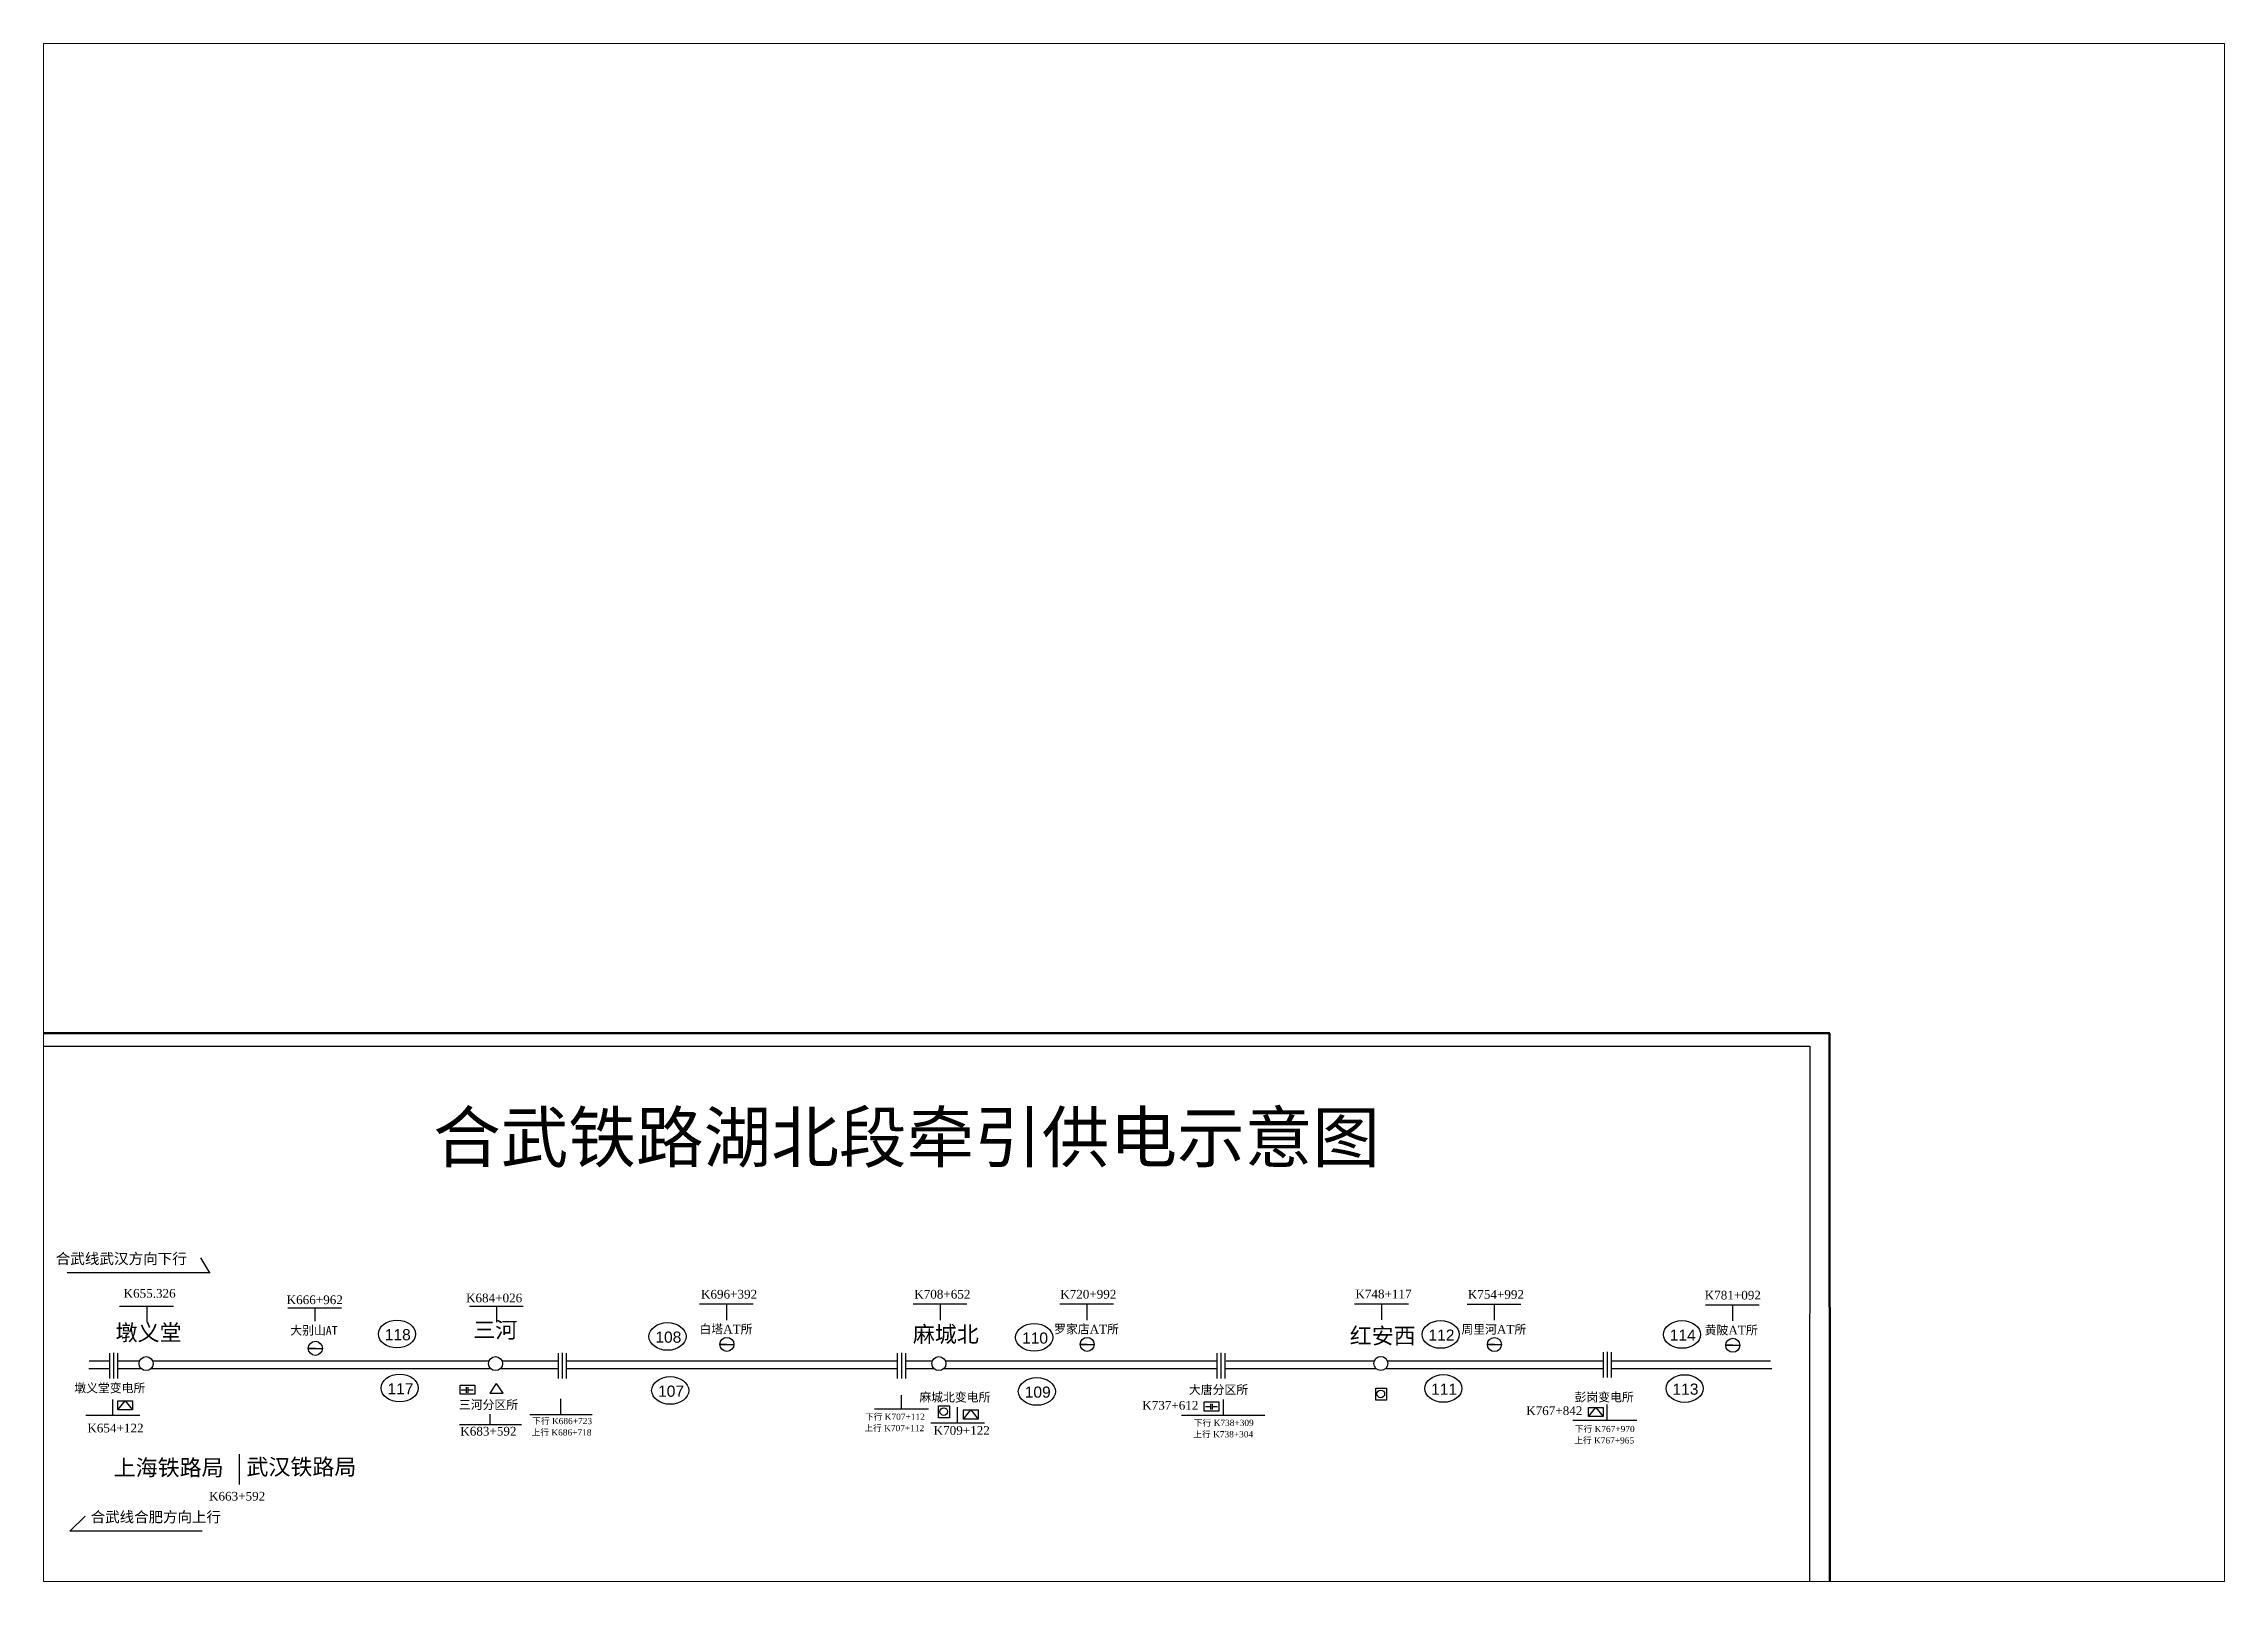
# Paper-space layout 'Layout2' of a CAD drawing. Header units: millimetres. Extents: x 0.16 to 9.1, y 0.11 to 6.42.
# The model-space entities are those that its viewports show. They can reach past a viewport. Long polylines and large blocks are cut down to what shows.
import ezdxf

# ---------------------------------------------------------------- set-up
doc = ezdxf.new("R2010")
doc.units = ezdxf.units.MM
doc.header["$MEASUREMENT"] = 0
doc.layers.add('上站2', color=140, linetype='Continuous', lineweight=40)
doc.layers.add('站线', color=7, linetype='Continuous', lineweight=30)
doc.styles.get("Standard").update_dxf_attribs({"font": 'SimSun.ttf', "height": 6})
doc.styles.add('style1', font='TIMES.TTF', dxfattribs={"height": 1.5})
doc.styles.add('style12', font='SimSun.ttf', dxfattribs={"height": 25.5})
doc.styles.add('隶书', font='SimSun.ttf', dxfattribs={"height": 6.5})

msp = doc.modelspace()

# ---------------------------------------------------------------- linework, layer by layer
for p, q in [((88.74, 252.6), (91.7, 256.27)), ((91.7, 256.27), (94.67, 252.6)), ((241.31, 263.16), (238.77, 259.35)), ((238.77, 259.35), (244.13, 259.35)), ((244.13, 259.35), (241.45, 263.16)), ((429.74, 248.89), (432.71, 252.55)), ((432.71, 252.55), (435.67, 248.89))]:
    msp.add_line(p, q)
at = {"lineweight": -3}
for p, q in [((681.84, 249.88), (684.8, 253.55)), ((684.8, 253.55), (687.76, 249.88))]:
    msp.add_line(p, q, dxfattribs=at)
for points in [[(88.74, 256.27), (94.67, 256.27), (94.67, 252.6), (88.74, 252.6)], [(596.04, 261.37), (600.45, 261.37), (600.45, 256.55), (596.04, 256.55)], [(419.77, 254.22), (424.18, 254.22), (424.18, 249.4), (419.77, 249.4)], [(429.74, 252.55), (435.67, 252.55), (435.67, 248.89), (429.74, 248.89)]]:
    msp.add_lwpolyline(points, close=True)
for points in [[(226.77, 262.53), (232.7, 262.53), (232.7, 258.86), (226.77, 258.86)], [(526.87, 255.77), (532.8, 255.77), (532.8, 252.11), (526.87, 252.11)], [(681.84, 253.55), (687.76, 253.55), (687.76, 249.88), (681.84, 249.88)]]:
    msp.add_lwpolyline(points, close=True, dxfattribs=at)
for centre in [(598.11, 259.03), (421.83, 251.88)]:
    msp.add_circle(centre, 1.55)
at = {"layer": '站线', "color": 5, "lineweight": 100}
for p, q in [((35.52, 404.53), (779.24, 404.53)), ((779.1, 404.53), (779.17, -41.26))]:
    msp.add_line(p, q, dxfattribs=at)
at = {"layer": '站线', "color": 5}
for p, q in [((42.2, 399.27), (771.15, 399.27)), ((771.12, 399.27), (771.01, -33.94)), ((269.55, 272.31), (403.11, 272.31)), ((535.78, 272.4), (595.49, 272.4)), ((600.73, 272.4), (687.8, 272.4))]:
    msp.add_line(p, q, dxfattribs=at)
at = {"layer": '站线', "color": 7, "lineweight": -3}
for p, q in [((125.97, 307.88), (68.25, 307.88)), ((125.83, 307.88), (122.19, 313.95)), ((89.45, 294.41), (111.16, 294.41)), ((100.37, 294.44), (100.37, 287.93)), ((157.26, 293.71), (178.97, 293.71)), ((168.18, 293.74), (168.18, 288.34)), ((230.58, 294.41), (252.28, 294.41)), ((241.49, 294.44), (241.49, 287.93)), ((323.31, 295.3), (345.02, 295.3)), ((334.23, 295.33), (334.23, 288.81)), ((409.47, 295.3), (431.18, 295.3)), ((420.38, 295.33), (420.38, 288.81)), ((468.6, 295.3), (490.31, 295.3)), ((479.52, 295.33), (479.52, 288.81)), ((587.51, 295.39), (609.21, 295.39)), ((598.42, 295.42), (598.42, 288.9)), ((632.88, 295.21), (654.59, 295.21)), ((643.79, 295.24), (643.79, 288.72)), ((728.99, 294.91), (750.69, 294.91)), ((739.9, 294.94), (739.9, 288.43)), ((168.4, 277.4), (165.57, 277.4)), ((165.57, 277.4), (171.23, 277.4)), ((331.54, 279), (337.21, 279)), ((334.38, 279), (331.54, 279)), ((479.67, 279), (476.84, 279)), ((476.84, 279), (482.5, 279)), ((641.11, 278.91), (646.77, 278.91)), ((643.94, 278.91), (641.11, 278.91)), ((740.05, 278.62), (737.22, 278.62)), ((737.22, 278.62), (742.88, 278.62)), ((86.66, 250.29), (86.66, 256.8)), ((227.27, 260.66), (229.06, 260.66)), ((229.25, 261.8), (229.25, 259.52)), ((229.92, 261.8), (229.92, 259.43)), ((230.11, 260.66), (232.09, 260.66)), ((267.42, 250.55), (267.42, 257.07)), ((404.75, 252.87), (404.75, 258.56)), ((534.72, 250.26), (534.72, 256.77)), ((97.58, 250.31), (75.87, 250.31)), ((226.47, 246.68), (251.55, 246.68)), ((238.85, 246.68), (238.85, 250.84)), ((279.98, 250.58), (254.91, 250.58)), ((415.67, 252.9), (393.96, 252.9)), ((438.29, 247.24), (416.58, 247.24)), ((427.37, 247.22), (427.37, 253.73)), ((551.35, 250.29), (517.72, 250.29)), ((527.37, 253.91), (529.16, 253.91)), ((529.42, 255.04), (529.42, 252.77)), ((530.08, 255.04), (530.08, 252.68)), ((530.27, 253.91), (532.26, 253.91)), ((701.37, 248.24), (675.58, 248.24)), ((689.46, 248.21), (689.46, 254.73)), ((137.63, 234.74), (137.63, 222.42)), ((69.41, 203.65), (75.5, 209.73)), ((122.76, 203.65), (69.41, 203.65))]:
    msp.add_line(p, q, dxfattribs=at)
at = {"layer": '站线', "color": 7}
for p, q in [((85.42, 275.44), (85.42, 265.17)), ((87.06, 275.54), (87.06, 265.17)), ((88.66, 275.44), (88.66, 265.17)), ((266.3, 275.44), (266.3, 265.17)), ((267.94, 275.54), (267.94, 265.17)), ((269.55, 275.44), (269.55, 265.17)), ((403.11, 275.44), (403.11, 265.17)), ((404.76, 275.54), (404.76, 265.17)), ((406.36, 275.44), (406.36, 265.17)), ((531.97, 275.44), (531.97, 265.17)), ((533.61, 275.54), (533.61, 265.17)), ((535.22, 275.44), (535.22, 265.17)), ((687.8, 275.85), (687.8, 265.58)), ((689.44, 275.95), (689.44, 265.58)), ((691.04, 275.85), (691.04, 265.58))]:
    msp.add_line(p, q, dxfattribs=at)
at = {"layer": '站线'}
for p, q in [((76.99, 269.28), (85.42, 269.28)), ((77.18, 272.32), (85.42, 272.32))]:
    msp.add_line(p, q, dxfattribs=at)
at = {"layer": '站线', "color": 1}
for p, q in [((88.66, 272.32), (97.54, 272.32)), ((102.77, 272.32), (198.68, 272.31)), ((198.68, 272.31), (238.46, 272.31)), ((243.69, 272.31), (266.3, 272.31)), ((243.7, 272.31), (266.27, 272.31)), ((243.7, 272.31), (266.27, 272.31)), ((394.27, 272.31), (403.11, 272.31)), ((406.37, 272.31), (417.27, 272.31)), ((422.5, 272.31), (531.97, 272.31)), ((691.04, 272.4), (755.32, 272.4))]:
    msp.add_line(p, q, dxfattribs=at)
at = {"layer": '站线', "color": 3}
for p, q in [((88.66, 269.28), (98.1, 269.28)), ((102.21, 269.28), (239.02, 269.29)), ((243.14, 269.29), (266.3, 269.29)), ((243.14, 269.29), (266.27, 269.29)), ((406.36, 269.29), (417.82, 269.29)), ((421.95, 269.29), (531.97, 269.3)), ((691.04, 269.31), (755.78, 269.31))]:
    msp.add_line(p, q, dxfattribs=at)
at = {"layer": '站线', "color": 30}
for p, q in [((269.55, 269.29), (403.11, 269.29)), ((535.41, 269.3), (596.12, 269.3)), ((600.09, 269.3), (687.8, 269.31))]:
    msp.add_line(p, q, dxfattribs=at)
at = {"layer": '站线', "color": 7, "lineweight": -3}
for centre in [(334.38, 279), (479.67, 279), (643.94, 278.91), (740.05, 278.62), (100.15, 271.23), (168.4, 277.4), (241.08, 271.23), (419.88, 271.23), (598.11, 271.32)]:
    msp.add_circle(centre, 2.83, dxfattribs=at)
at = {"layer": '站线', "color": 1, "lineweight": -3}
for centre in [(201.3, 283.16), (458.31, 281.81), (719.56, 282.99)]:
    msp.add_ellipse(centre, major_axis=(-7.49, 0), ratio=0.74516, dxfattribs=at)
at = {"layer": '站线', "color": 5, "lineweight": -3}
for centre in [(310.43, 282.19), (622.22, 283)]:
    msp.add_ellipse(centre, major_axis=(-7.49, 0), ratio=0.74516, dxfattribs=at)
at = {"layer": '站线', "color": 70, "lineweight": -3}
msp.add_ellipse((202.39, 261.37), major_axis=(-7.49, 0), ratio=0.74516, dxfattribs=at)
at = {"layer": '站线', "color": 30, "lineweight": -3}
for centre in [(311.52, 260.4), (623.31, 261.21)]:
    msp.add_ellipse(centre, major_axis=(-7.49, 0), ratio=0.74516, dxfattribs=at)
at = {"layer": '站线', "color": 3, "lineweight": -3}
for centre in [(459.4, 260.01), (720.65, 261.2)]:
    msp.add_ellipse(centre, major_axis=(-7.49, 0), ratio=0.74516, dxfattribs=at)

# ---------------------------------------------------------------- texts
at = {"layer": '上站2', "style": 'style12'}
msp.add_text('合武铁路湖北段牵引供电示意图', height=20, dxfattribs=at).set_placement((215.87, 352.53))
at = {"layer": '站线'}
for s, height, style, p in [('合武线武汉方向下行', 4.309, '隶书', (63.67, 311.41)), ('K708+652', 3.5, 'style1', (409.94, 297.48)), ('K720+992', 3.5, 'style1', (468.81, 297.48)), ('麻城北', 6.5, '隶书', (409.38, 279.85)), ('罗家店AT所', 3.5, 'style1', (466.34, 283.38)), ('红安西', 6.5, '隶书', (585.58, 279.21)), ('周里河AT所', 3.5, 'style1', (630.61, 283.29)), ('墩义堂变电所', 3.5, 'style1', (71.18, 259.63)), ('三河分区所', 3.5, 'style1', (226.3, 252.88)), ('麻城北变电所', 3.5, 'style1', (412.01, 255.91)), ('大唐分区所', 3.5, 'style1', (520.72, 258.96)), ('K654+122', 3.5, 'style1', (76.46, 243.5)), ('下行 K686+723', 2.5, 'style1', (255.87, 246.83)), ('上行 K707+112', 2.5, 'style1', (389.85, 243.98)), ('下行 K707+112', 2.5, 'style1', (390.08, 248.57)), ('K683+592', 3.5, 'style1', (226.86, 242.23)), ('上行 K686+718', 2.5, 'style1', (255.64, 242.25)), ('K709+122', 3.5, 'style1', (417.76, 242.56)), ('上海铁路局', 6.5, '隶书', (87.06, 226.05)), ('武汉铁路局', 6.5, '隶书', (140.6, 226.36)), ('合武线合肥方向上行', 4.275, '隶书', (77.82, 207.25)), ('K663+592', 3.5, 'style1', (125.52, 216.01))]:
    msp.add_text(s, height=height, dxfattribs=dict(at, style=style)).set_placement(p)
at = {"layer": '站线', "lineweight": -3}
for s, height, style, p in [('K655.326', 3.5, 'style1', (91.06, 297.82)), ('K684+026', 3.5, 'style1', (229.17, 295.97)), ('K696+392', 3.5, 'style1', (323.93, 297.48)), ('K748+117', 3.5, 'style1', (587.85, 297.57)), ('K754+992', 3.5, 'style1', (633.19, 297.39)), ('K781+092', 3.5, 'style1', (728.75, 297.1)), ('K666+962', 3.5, 'style1', (156.84, 295.23)), ('墩义堂', 6.5, '隶书', (87.85, 280.53)), ('大别山AT', 3.5, '隶书', (158.28, 282.88)), ('三河', 6.5, '隶书', (232.13, 281.59)), ('白塔AT所', 3.5, 'style1', (323.33, 283.38)), ('黄陂AT所', 3.5, 'style1', (728.74, 283)), ('K737+612', 3.5, 'style1', (501.89, 252.67)), ('彭岗变电所', 3.5, 'style1', (676.23, 255.96)), ('下行 K738+309', 2.5, 'style1', (522.73, 246.09)), ('K767+842', 3.5, 'style1', (656.74, 250.49)), ('下行 K767+970', 2.5, 'style1', (676.37, 243.63)), ('上行 K738+304', 2.5, 'style1', (522.5, 241.51)), ('上行 K767+965', 2.5, 'style1', (676.14, 239.04))]:
    msp.add_text(s, height=height, dxfattribs=dict(at, style=style)).set_placement(p)
at = {"layer": '站线', "color": 1, "lineweight": -3, "char_height": 4.5, "attachment_point": 1}
for s, insert in [('{\\fArial|b0|i0|c0|p34;118}', (196.39, 285.15)), ('{\\fArial|b0|i0|c0|p34;110}', (453.4, 283.79)), ('{\\fArial|b0|i0|c0|p34;114}', (714.65, 284.98))]:
    msp.add_mtext(s, dxfattribs=dict(at, insert=insert))
at = {"layer": '站线', "color": 5, "lineweight": -3, "char_height": 4.5, "attachment_point": 1}
for s, insert in [('{\\fArial|b0|i0|c0|p34;108}', (305.52, 284.17)), ('{\\fArial|b0|i0|c0|p34;112}', (617.32, 284.98))]:
    msp.add_mtext(s, dxfattribs=dict(at, insert=insert))
at = {"layer": '站线', "color": 70, "lineweight": -3, "insert": (197.48, 263.35), "char_height": 4.5, "attachment_point": 1}
msp.add_mtext('{\\fArial|b0|i0|c0|p34;117}', dxfattribs=at)
at = {"layer": '站线', "color": 30, "lineweight": -3, "char_height": 4.5, "attachment_point": 1}
for s, insert in [('{\\fArial|b0|i0|c0|p34;107}', (306.61, 262.38)), ('{\\fArial|b0|i0|c0|p34;111}', (618.4, 263.19))]:
    msp.add_mtext(s, dxfattribs=dict(at, insert=insert))
at = {"layer": '站线', "color": 3, "lineweight": -3, "char_height": 4.5, "attachment_point": 1}
for s, insert in [('{\\fArial|b0|i0|c0|p34;109}', (454.49, 262)), ('{\\fArial|b0|i0|c0|p34;113}', (715.74, 263.19))]:
    msp.add_mtext(s, dxfattribs=dict(at, insert=insert))

psp = doc.layouts.new('Layout2')

# ---------------------------------------------------------------- viewports
at = {"layer": '站线', "color": 7}
psp.add_viewport(center=(4.6309, 3.2636), size=(8.9447, 6.307333), view_center_point=(498.5622, 493.5109), view_height=620.190979, dxfattribs=at)

doc.saveas('drawing.dxf')
